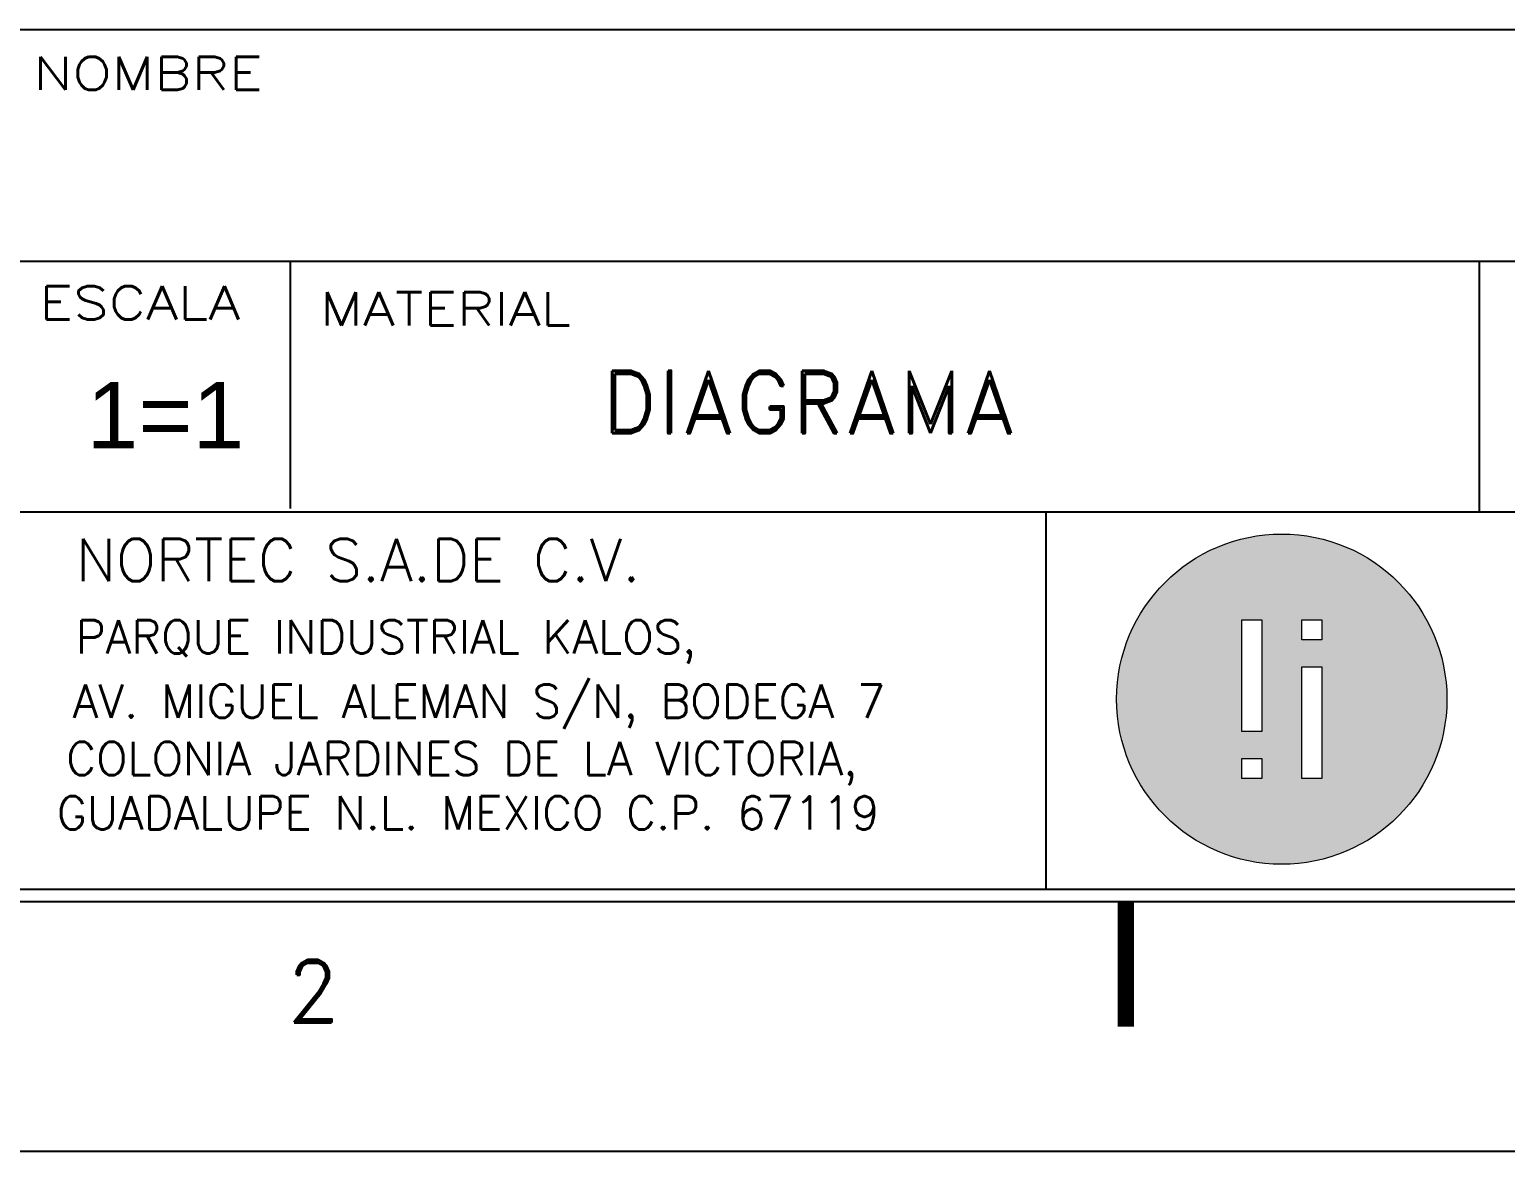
# Model space of a CAD drawing. Header units: millimetres. Extents: x 0 to 560, y 0 to 432.
# Drawn here: x 438.6 to 497.7, y 0 to 44.9 of the extents above; entities that cross this region are included whole.
import ezdxf

# ---------------------------------------------------------------- set-up
doc = ezdxf.new("R2010")
doc.units = ezdxf.units.MM
doc.layers.add('ACOT', color=7, linetype='Continuous')
doc.layers.add('Capa 1', color=7, linetype='Continuous')
doc.styles.add('ROMAND', font='romand', dxfattribs={"height": 0.125})
doc.styles.add('ROMANS', font='romans', dxfattribs={"height": 0.125})
doc.styles.add('SIMPLEX', font='simplex', dxfattribs={"width": 1.12, "height": 0.0625})
doc.styles.get("Standard").update_dxf_attribs({"font": 'arial.ttf'})

msp = doc.modelspace()

# ---------------------------------------------------------------- hatches: boundary and pattern name
at = {"layer": 'ACOT'}
h = msp.add_hatch(color=5, dxfattribs=at)
h.dxf.hatch_style = 1
edge = h.paths.add_edge_path()
edge.add_spline(control_points=[(495.35, 18.112), (495.35, 21.765), (492.391, 24.724), (488.738, 24.724)], knot_values=[3, 3, 3, 3, 4, 4, 4, 4], degree=3, periodic=0)
edge.add_spline(control_points=[(488.738, 24.724), (485.088, 24.724), (482.128, 21.765), (482.128, 18.112)], knot_values=[0, 0, 0, 0, 1, 1, 1, 1], degree=3, periodic=0)
edge.add_spline(control_points=[(482.128, 18.112), (482.128, 14.462), (485.088, 11.502), (488.738, 11.502)], knot_values=[1, 1, 1, 1, 2, 2, 2, 2], degree=3, periodic=0)
edge.add_spline(control_points=[(488.738, 11.502), (492.391, 11.502), (495.35, 14.462), (495.35, 18.112)], knot_values=[2, 2, 2, 2, 3, 3, 3, 3], degree=3, periodic=0)
h.paths.add_polyline_path([(490.34, 20.49), (489.539, 20.49), (489.539, 21.291), (490.34, 21.291)], flags=16)
h.paths.add_polyline_path([(490.34, 19.41), (490.34, 14.934), (489.539, 14.934), (489.539, 19.41)], flags=16)
h.paths.add_polyline_path([(487.941, 16.816), (487.14, 16.816), (487.14, 21.291), (487.941, 21.291)], flags=16)
h.paths.add_polyline_path([(487.941, 15.736), (487.941, 14.934), (487.14, 14.934), (487.14, 15.736)], flags=16)

# ---------------------------------------------------------------- linework, layer by layer
at = {"color": 5}
for p, q in [((291.594, 44.926), (549.514, 44.926)), ((438.161, 35.649), (549.514, 35.649)), ((449.039, 35.649), (449.039, 25.74)), ((496.645, 35.649), (496.645, 25.619)), ((438.161, 25.619), (549.514, 25.619)), ((479.299, 25.619), (479.299, 10.486))]:
    msp.add_line(p, q, dxfattribs=at)
at = {"color": 5, "const_width": 0.659}
msp.add_lwpolyline([(482.5, 10), (482.5, 5)], dxfattribs=at)
at = {"layer": 'ACOT', "color": 5}
for p, q in [((549.514, 10.486), (291.594, 10.486)), ((550, 10), (10, 10))]:
    msp.add_line(p, q, dxfattribs=at)
at = {"layer": 'ACOT'}
msp.add_line((560, 0), (0, 0), dxfattribs=at)
at = {"layer": 'Capa 1', "color": 5, "lineweight": 0}
for points in [[(487.941, 16.816), (487.14, 16.816), (487.14, 21.291), (487.941, 21.291), (487.941, 16.816)], [(490.34, 20.49), (489.539, 20.49), (489.539, 21.291), (490.34, 21.291), (490.34, 20.49)], [(490.34, 14.934), (489.539, 14.934), (489.539, 19.41), (490.34, 19.41), (490.34, 14.934)], [(487.941, 14.934), (487.14, 14.934), (487.14, 15.736), (487.941, 15.736), (487.941, 14.934)]]:
    msp.add_lwpolyline(points, dxfattribs=at)
msp.add_open_spline([(488.738, 24.724), (485.088, 24.724), (482.128, 21.765), (482.128, 18.112), (482.128, 14.462), (485.088, 11.502), (488.738, 11.502), (492.391, 11.502), (495.35, 14.462), (495.35, 18.112), (495.35, 21.765), (492.391, 24.724), (488.738, 24.724)], degree=3, knots=[0, 0, 0, 0, 1, 1, 1, 2, 2, 2, 3, 3, 3, 4, 4, 4, 4], dxfattribs=at)

# ---------------------------------------------------------------- texts
at = {"style": 'SIMPLEX', "width": 1.25}
for s, p in [('NOMBRE', (438.758, 42.506)), ('ESCALA', (438.998, 33.32)), ('MATERIAL', (450.241, 33.078))]:
    msp.add_text(s, height=1.3294, dxfattribs=at).set_placement(p)
at = {"style": 'ROMANS'}
for s, height, p in [('NORTEC S.A.DE C.V.', 1.70165, (440.459, 22.832)), ('PARQUE INDUSTRIAL KALOS,', 1.32941, (440.458, 19.947)), ('AV. MIGUEL ALEMAN S/N, BODEGA 7', 1.32941, (440.334, 17.369)), ('COLONIA JARDINES DE LA VICTORIA,', 1.32941, (440.074, 15.07)), (' GUADALUPE N.L. MEXICO C.P. 67119', 1.32941, (438.787, 12.896))]:
    msp.add_text(s, height=height, dxfattribs=at).set_placement(p)
at = {"layer": 'ACOT', "color": 1}
msp.add_text('1=1', height=2.6588, dxfattribs=at).set_placement((440.894, 28.155))
at = {"layer": 'ACOT', "color": 1, "style": 'ROMAND'}
msp.add_text('DIAGRAMA', height=2.5, dxfattribs=at).set_placement((461.499, 28.76))
at = {"layer": 'ACOT', "color": 5, "style": 'ROMAND'}
msp.add_text('2', height=2.5, dxfattribs=at).set_placement((448.874, 5.168))

doc.saveas('drawing.dxf')
